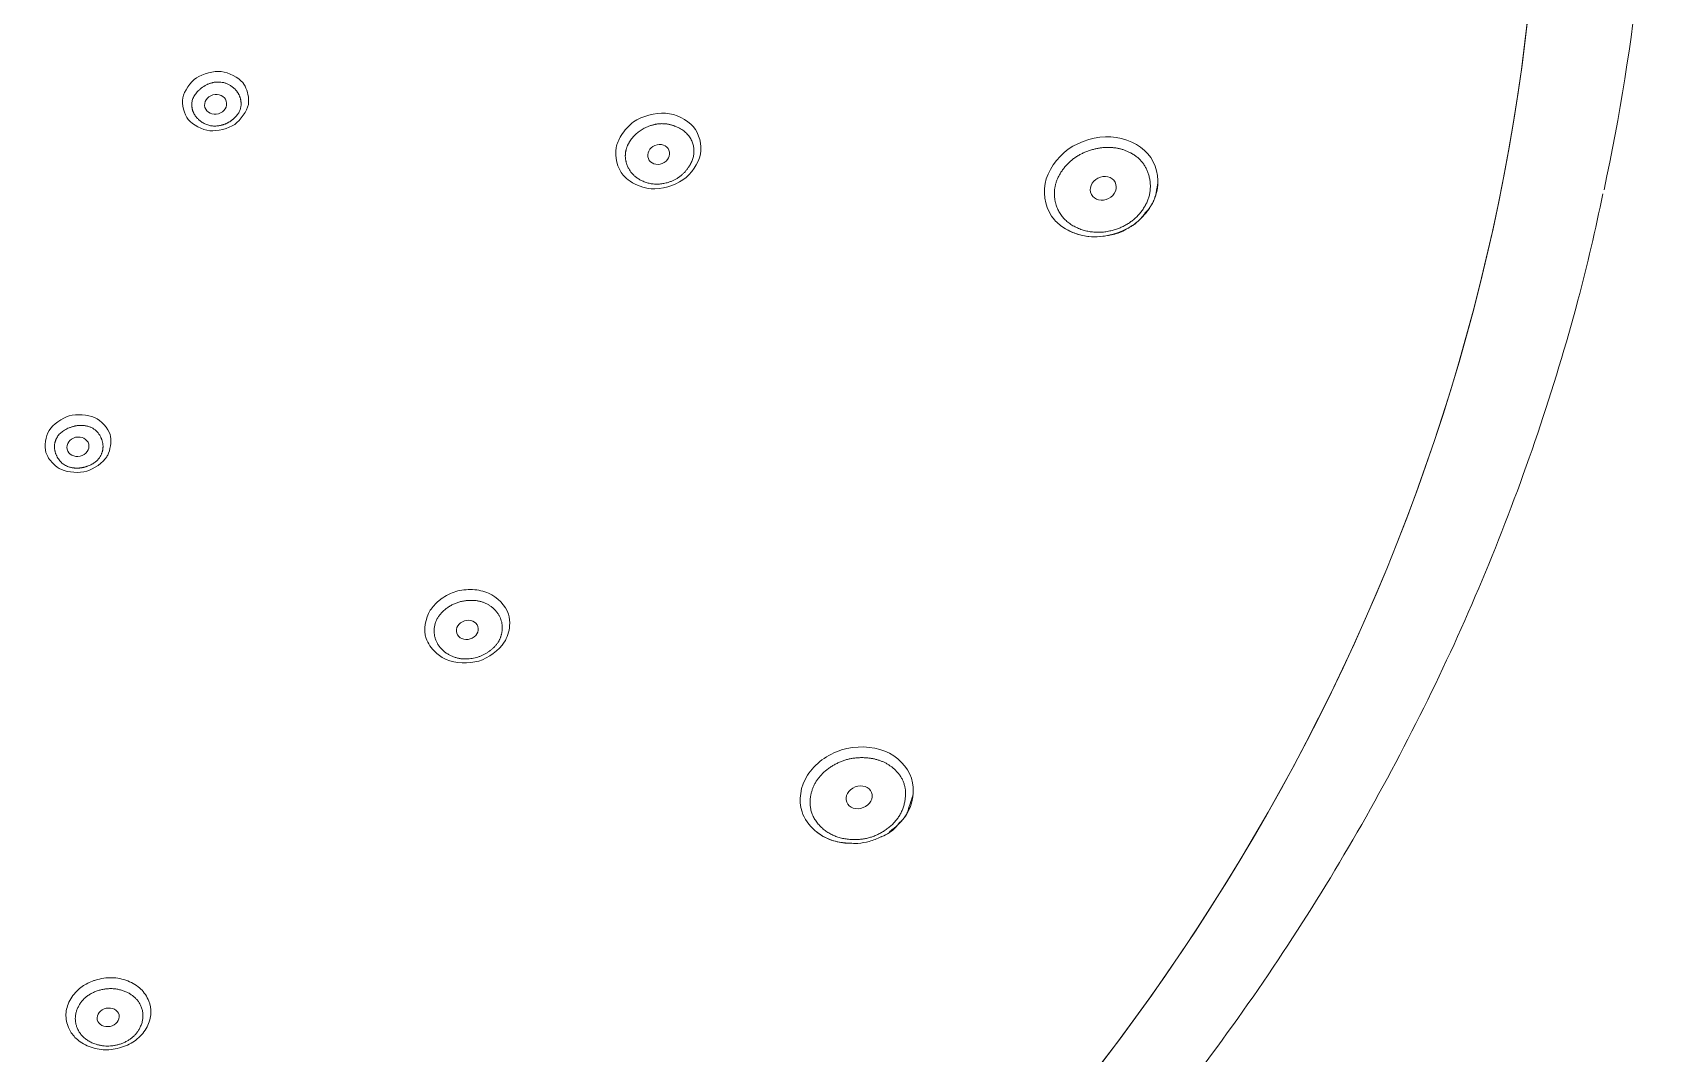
# Model space of a CAD drawing. Header units: millimetres. Extents: x 17284 to 19660, y -6011 to -2651.
# Drawn here: x 18072.47 to 18108.8, y -3892.22 to -3869.53 of the extents above; entities that cross this region are included whole.
import ezdxf

# ---------------------------------------------------------------- set-up
doc = ezdxf.new("R2010")
doc.units = ezdxf.units.MM

msp = doc.modelspace()

# ---------------------------------------------------------------- linework, layer by layer
at = {"linetype": 'Continuous', "lineweight": 18}
for centre, major_axis, start_param, end_param in [((18051.187, -3864.158, 0), (54.792, 0), 4.743974, 10.963989), ((18051.187, -3863.115, 0), (-57.26, 0), 2.949515, 3.334115)]:
    msp.add_ellipse(centre, major_axis=major_axis, ratio=0.906308, start_param=start_param, end_param=end_param, dxfattribs=at)
at = {"linetype": 'Continuous', "lineweight": 13}
msp.add_ellipse((18051.187, -3864.158, 0), major_axis=(54.792, 0), ratio=0.906308, start_param=4.744001, end_param=6.283185, dxfattribs=at)
at = {"linetype": 'Continuous', "lineweight": 18}
for centre, major_axis, ratio in [((18076.537, -3871.124, 0), (0.237, 0.07), 0.888631), ((18086.383, -3872.239, 0), (-0.229, -0.093), 0.877525), ((18096.264, -3872.992, 0), (-0.263, -0.136), 0.863947), ((18073.476, -3878.737, 0), (0.24, 0.057), 0.870383), ((18082.132, -3882.809, 0), (-0.235, -0.075), 0.852258), ((18090.839, -3886.532, 0), (-0.276, -0.108), 0.83166), ((18074.149, -3891.424, 0), (-0.241, -0.052), 0.831661)]:
    msp.add_ellipse(centre, major_axis=major_axis, ratio=ratio, dxfattribs=at)
for points, knots in [([(18077.27, -3871.01, 0), (18077.272, -3871.053, 0), (18077.271, -3871.092, 0), (18077.236, -3871.271, 0), (18077.095, -3871.478, 0), (18076.827, -3871.662, 0), (18076.571, -3871.727, 0), (18076.245, -3871.694, 0), (18076.023, -3871.578, 0), (18075.837, -3871.35, 0), (18075.78, -3871.122, 0), (18075.836, -3870.834, 0), (18075.976, -3870.627, 0), (18076.245, -3870.444, 0), (18076.501, -3870.378, 0), (18076.826, -3870.412, 0), (18077.048, -3870.527, 0), (18077.212, -3870.728, 0), (18077.262, -3870.879, 0), (18077.27, -3871.01, 0)], [0, 0, 0, 0, 0.030415, 0.030415, 0.155415, 0.155415, 0.280415, 0.280415, 0.405415, 0.405415, 0.530415, 0.530415, 0.655415, 0.655415, 0.780415, 0.780415, 0.905415, 0.905415, 1, 1, 1, 1]), ([(18077.103, -3871.09, 0), (18077.102, -3871.083, 0), (18077.101, -3871.068, 0), (18077.098, -3871.046, 0), (18077.095, -3871.025, 0), (18077.09, -3871.004, 0), (18077.085, -3870.983, 0), (18077.078, -3870.963, 0), (18077.071, -3870.943, 0), (18077.062, -3870.924, 0), (18077.053, -3870.905, 0), (18077.043, -3870.886, 0), (18077.031, -3870.868, 0), (18077.019, -3870.85, 0), (18077.006, -3870.832, 0), (18076.992, -3870.815, 0), (18076.977, -3870.798, 0), (18076.961, -3870.782, 0), (18076.944, -3870.766, 0), (18076.914, -3870.74, 0), (18076.871, -3870.708, 0), (18076.811, -3870.674, 0), (18076.749, -3870.649, 0), (18076.684, -3870.634, 0), (18076.617, -3870.627, 0), (18076.562, -3870.628, 0), (18076.52, -3870.633, 0), (18076.492, -3870.637, 0), (18076.464, -3870.643, 0), (18076.437, -3870.65, 0), (18076.411, -3870.658, 0), (18076.384, -3870.667, 0), (18076.358, -3870.678, 0), (18076.333, -3870.69, 0), (18076.308, -3870.703, 0), (18076.284, -3870.717, 0), (18076.259, -3870.732, 0), (18076.236, -3870.749, 0), (18076.212, -3870.767, 0), (18076.19, -3870.786, 0), (18076.161, -3870.812, 0), (18076.128, -3870.846, 0), (18076.094, -3870.887, 0), (18076.065, -3870.929, 0), (18076.042, -3870.972, 0), (18076.025, -3871.017, 0), (18076.013, -3871.062, 0), (18076.007, -3871.107, 0), (18076.007, -3871.146, 0), (18076.009, -3871.176, 0), (18076.012, -3871.198, 0), (18076.016, -3871.219, 0), (18076.02, -3871.24, 0), (18076.026, -3871.261, 0), (18076.034, -3871.282, 0), (18076.042, -3871.302, 0), (18076.051, -3871.322, 0), (18076.061, -3871.341, 0), (18076.073, -3871.36, 0), (18076.085, -3871.379, 0), (18076.099, -3871.397, 0), (18076.114, -3871.415, 0), (18076.13, -3871.433, 0), (18076.146, -3871.45, 0), (18076.164, -3871.467, 0), (18076.189, -3871.488, 0), (18076.22, -3871.512, 0), (18076.259, -3871.538, 0), (18076.299, -3871.559, 0), (18076.34, -3871.577, 0), (18076.383, -3871.59, 0), (18076.426, -3871.6, 0), (18076.47, -3871.606, 0), (18076.515, -3871.608, 0), (18076.553, -3871.606, 0), (18076.581, -3871.603, 0), (18076.601, -3871.601, 0), (18076.62, -3871.598, 0), (18076.639, -3871.594, 0), (18076.658, -3871.59, 0), (18076.677, -3871.585, 0), (18076.695, -3871.58, 0), (18076.713, -3871.575, 0), (18076.731, -3871.568, 0), (18076.749, -3871.562, 0), (18076.766, -3871.554, 0), (18076.783, -3871.547, 0), (18076.8, -3871.538, 0), (18076.817, -3871.529, 0), (18076.834, -3871.52, 0), (18076.85, -3871.51, 0), (18076.866, -3871.5, 0), (18076.882, -3871.489, 0), (18076.898, -3871.477, 0), (18076.913, -3871.465, 0), (18076.928, -3871.453, 0), (18076.949, -3871.434, 0), (18076.975, -3871.409, 0), (18077.004, -3871.377, 0), (18077.029, -3871.345, 0), (18077.051, -3871.311, 0), (18077.068, -3871.276, 0), (18077.083, -3871.241, 0), (18077.093, -3871.204, 0), (18077.1, -3871.167, 0), (18077.103, -3871.129, 0), (18077.103, -3871.103, 0), (18077.103, -3871.09, 0)], [0, 0, 0, 0, 0.007258, 0.014434, 0.021542, 0.028592, 0.035598, 0.042572, 0.049527, 0.056477, 0.063435, 0.070413, 0.077424, 0.084482, 0.091599, 0.098786, 0.106057, 0.113421, 0.120892, 0.128478, 0.15072, 0.171822, 0.192139, 0.212064, 0.232017, 0.252414, 0.260762, 0.269022, 0.277214, 0.28536, 0.293482, 0.301604, 0.309747, 0.317933, 0.326185, 0.334523, 0.342969, 0.351542, 0.360262, 0.369146, 0.378213, 0.39518, 0.411381, 0.426958, 0.442075, 0.45691, 0.471651, 0.486488, 0.501612, 0.508909, 0.516138, 0.523315, 0.530455, 0.537573, 0.544685, 0.551807, 0.558955, 0.566144, 0.573389, 0.580706, 0.588109, 0.595612, 0.603228, 0.61097, 0.618851, 0.626882, 0.641958, 0.656466, 0.6705, 0.684165, 0.697575, 0.710848, 0.724108, 0.737479, 0.751081, 0.756902, 0.762667, 0.76838, 0.774049, 0.779678, 0.785274, 0.790844, 0.796393, 0.801928, 0.807455, 0.812982, 0.818513, 0.824057, 0.829618, 0.835205, 0.840822, 0.846476, 0.852173, 0.857919, 0.86372, 0.869581, 0.875508, 0.888914, 0.901859, 0.914426, 0.926707, 0.938798, 0.950801, 0.962821, 0.974961, 0.987322, 1, 1, 1, 1]), ([(18085.737, -3871.956, 0), (18085.733, -3871.963, 0), (18085.724, -3871.978, 0), (18085.712, -3871.999, 0), (18085.701, -3872.021, 0), (18085.691, -3872.042, 0), (18085.682, -3872.064, 0), (18085.674, -3872.086, 0), (18085.666, -3872.108, 0), (18085.66, -3872.129, 0), (18085.655, -3872.151, 0), (18085.65, -3872.173, 0), (18085.647, -3872.195, 0), (18085.644, -3872.218, 0), (18085.643, -3872.24, 0), (18085.642, -3872.262, 0), (18085.642, -3872.284, 0), (18085.644, -3872.307, 0), (18085.646, -3872.329, 0), (18085.649, -3872.352, 0), (18085.653, -3872.374, 0), (18085.658, -3872.397, 0), (18085.664, -3872.42, 0), (18085.671, -3872.443, 0), (18085.684, -3872.482, 0), (18085.707, -3872.535, 0), (18085.745, -3872.6, 0), (18085.789, -3872.659, 0), (18085.841, -3872.712, 0), (18085.9, -3872.76, 0), (18085.965, -3872.801, 0), (18086.041, -3872.838, 0), (18086.126, -3872.869, 0), (18086.217, -3872.89, 0), (18086.31, -3872.9, 0), (18086.404, -3872.898, 0), (18086.5, -3872.885, 0), (18086.585, -3872.864, 0), (18086.659, -3872.838, 0), (18086.721, -3872.811, 0), (18086.78, -3872.78, 0), (18086.835, -3872.744, 0), (18086.887, -3872.705, 0), (18086.935, -3872.66, 0), (18086.981, -3872.612, 0), (18087.022, -3872.559, 0), (18087.067, -3872.494, 0), (18087.11, -3872.416, 0), (18087.145, -3872.328, 0), (18087.165, -3872.24, 0), (18087.171, -3872.152, 0), (18087.162, -3872.066, 0), (18087.143, -3871.993, 0), (18087.119, -3871.934, 0), (18087.096, -3871.889, 0), (18087.068, -3871.846, 0), (18087.037, -3871.806, 0), (18087.001, -3871.768, 0), (18086.962, -3871.732, 0), (18086.919, -3871.7, 0), (18086.871, -3871.669, 0), (18086.82, -3871.641, 0), (18086.775, -3871.621, 0), (18086.739, -3871.606, 0), (18086.713, -3871.596, 0), (18086.686, -3871.588, 0), (18086.659, -3871.58, 0), (18086.632, -3871.573, 0), (18086.605, -3871.567, 0), (18086.578, -3871.563, 0), (18086.551, -3871.559, 0), (18086.524, -3871.556, 0), (18086.497, -3871.555, 0), (18086.469, -3871.554, 0), (18086.442, -3871.554, 0), (18086.414, -3871.556, 0), (18086.386, -3871.558, 0), (18086.358, -3871.561, 0), (18086.33, -3871.566, 0), (18086.302, -3871.571, 0), (18086.274, -3871.577, 0), (18086.246, -3871.585, 0), (18086.217, -3871.593, 0), (18086.181, -3871.605, 0), (18086.137, -3871.621, 0), (18086.087, -3871.643, 0), (18086.039, -3871.668, 0), (18085.993, -3871.695, 0), (18085.95, -3871.725, 0), (18085.909, -3871.757, 0), (18085.87, -3871.792, 0), (18085.833, -3871.829, 0), (18085.799, -3871.869, 0), (18085.766, -3871.912, 0), (18085.747, -3871.941, 0), (18085.737, -3871.956, 0)], [0, 0, 0, 0, 0.005513, 0.010958, 0.016341, 0.021671, 0.026954, 0.032197, 0.037409, 0.042597, 0.04777, 0.052934, 0.058099, 0.063273, 0.068463, 0.073677, 0.078923, 0.084209, 0.089542, 0.094931, 0.10038, 0.105899, 0.111493, 0.117168, 0.122931, 0.141159, 0.158869, 0.176265, 0.193556, 0.21096, 0.228687, 0.246938, 0.268122, 0.288568, 0.3086, 0.328562, 0.348803, 0.369656, 0.384033, 0.398091, 0.411941, 0.4257, 0.439484, 0.453411, 0.467594, 0.482141, 0.497152, 0.519572, 0.540847, 0.56137, 0.581576, 0.601924, 0.62286, 0.635146, 0.647279, 0.659339, 0.671406, 0.683559, 0.695877, 0.708435, 0.721304, 0.73455, 0.748233, 0.754615, 0.76091, 0.767127, 0.773272, 0.779354, 0.785381, 0.791363, 0.797308, 0.803224, 0.809122, 0.81501, 0.820897, 0.826793, 0.832707, 0.838648, 0.844625, 0.850647, 0.856722, 0.86286, 0.869068, 0.875353, 0.887017, 0.898451, 0.909708, 0.920841, 0.931907, 0.94296, 0.954059, 0.965259, 0.976615, 0.988179, 1, 1, 1, 1]), ([(18097.133, -3873.475, 0), (18097.143, -3873.462, 0), (18097.161, -3873.435, 0), (18097.186, -3873.394, 0), (18097.209, -3873.353, 0), (18097.23, -3873.312, 0), (18097.248, -3873.27, 0), (18097.264, -3873.228, 0), (18097.278, -3873.186, 0), (18097.289, -3873.143, 0), (18097.298, -3873.1, 0), (18097.305, -3873.056, 0), (18097.309, -3873.013, 0), (18097.311, -3872.969, 0), (18097.311, -3872.924, 0), (18097.308, -3872.879, 0), (18097.303, -3872.834, 0), (18097.296, -3872.788, 0), (18097.284, -3872.73, 0), (18097.264, -3872.66, 0), (18097.234, -3872.581, 0), (18097.197, -3872.508, 0), (18097.154, -3872.44, 0), (18097.103, -3872.378, 0), (18097.046, -3872.321, 0), (18096.982, -3872.27, 0), (18096.912, -3872.224, 0), (18096.851, -3872.192, 0), (18096.802, -3872.17, 0), (18096.769, -3872.156, 0), (18096.735, -3872.143, 0), (18096.701, -3872.132, 0), (18096.667, -3872.122, 0), (18096.632, -3872.112, 0), (18096.597, -3872.105, 0), (18096.562, -3872.098, 0), (18096.527, -3872.092, 0), (18096.492, -3872.088, 0), (18096.456, -3872.084, 0), (18096.42, -3872.082, 0), (18096.383, -3872.081, 0), (18096.347, -3872.081, 0), (18096.31, -3872.083, 0), (18096.272, -3872.085, 0), (18096.235, -3872.089, 0), (18096.197, -3872.094, 0), (18096.159, -3872.1, 0), (18096.121, -3872.107, 0), (18096.082, -3872.115, 0), (18096.028, -3872.129, 0), (18095.959, -3872.149, 0), (18095.878, -3872.178, 0), (18095.8, -3872.213, 0), (18095.725, -3872.252, 0), (18095.655, -3872.295, 0), (18095.588, -3872.344, 0), (18095.525, -3872.397, 0), (18095.466, -3872.455, 0), (18095.41, -3872.517, 0), (18095.359, -3872.583, 0), (18095.313, -3872.653, 0), (18095.273, -3872.723, 0), (18095.24, -3872.795, 0), (18095.213, -3872.866, 0), (18095.194, -3872.939, 0), (18095.182, -3873.012, 0), (18095.176, -3873.086, 0), (18095.178, -3873.161, 0), (18095.186, -3873.236, 0), (18095.203, -3873.321, 0), (18095.232, -3873.414, 0), (18095.275, -3873.509, 0), (18095.331, -3873.597, 0), (18095.398, -3873.676, 0), (18095.476, -3873.747, 0), (18095.566, -3873.81, 0), (18095.648, -3873.854, 0), (18095.717, -3873.884, 0), (18095.767, -3873.904, 0), (18095.818, -3873.921, 0), (18095.869, -3873.935, 0), (18095.921, -3873.947, 0), (18095.973, -3873.957, 0), (18096.025, -3873.963, 0), (18096.078, -3873.968, 0), (18096.132, -3873.97, 0), (18096.186, -3873.969, 0), (18096.241, -3873.966, 0), (18096.296, -3873.96, 0), (18096.351, -3873.951, 0), (18096.407, -3873.941, 0), (18096.475, -3873.924, 0), (18096.555, -3873.901, 0), (18096.643, -3873.868, 0), (18096.727, -3873.829, 0), (18096.806, -3873.784, 0), (18096.881, -3873.734, 0), (18096.951, -3873.678, 0), (18097.017, -3873.616, 0), (18097.078, -3873.548, 0), (18097.115, -3873.5, 0), (18097.133, -3873.475, 0)], [0, 0, 0, 0, 0.007473, 0.014841, 0.022121, 0.029329, 0.036484, 0.043605, 0.050709, 0.057816, 0.064945, 0.072113, 0.079341, 0.086644, 0.094041, 0.101549, 0.109182, 0.116957, 0.124887, 0.139651, 0.153951, 0.16789, 0.181578, 0.19513, 0.208667, 0.222307, 0.236169, 0.250364, 0.25626, 0.262094, 0.267874, 0.273604, 0.279291, 0.284942, 0.290561, 0.296157, 0.301736, 0.307304, 0.312868, 0.318434, 0.32401, 0.329602, 0.335216, 0.340859, 0.346538, 0.352259, 0.358027, 0.36385, 0.369732, 0.37568, 0.388844, 0.401658, 0.414193, 0.426527, 0.438741, 0.450918, 0.463142, 0.475497, 0.488063, 0.500917, 0.513786, 0.526316, 0.538592, 0.550702, 0.562737, 0.574794, 0.586964, 0.599339, 0.612006, 0.625046, 0.643419, 0.66126, 0.678802, 0.696291, 0.713974, 0.73209, 0.750863, 0.759685, 0.768364, 0.776916, 0.785361, 0.793719, 0.80201, 0.810255, 0.818474, 0.82669, 0.834922, 0.843194, 0.851525, 0.859935, 0.868446, 0.877076, 0.891387, 0.905285, 0.918871, 0.93225, 0.945536, 0.958842, 0.972282, 0.985967, 1, 1, 1, 1]), ([(18087.311, -3872.229, 0), (18087.311, -3872.231, 0), (18087.311, -3872.233, 0), (18087.271, -3872.435, 0), (18087.11, -3872.674, 0), (18086.738, -3872.935, 0), (18086.441, -3873.018, 0), (18086.056, -3872.988, 0), (18085.886, -3872.925, 0), (18085.752, -3872.836, 0)], [0, 0, 0, 0, 0.003553, 0.003553, 0.374164, 0.374164, 0.744775, 0.744775, 1, 1, 1, 1]), ([(18052.915, -3915.217, 0), (18052.989, -3915.215, 0), (18054.187, -3915.186, 0), (18056.508, -3915.044, 0), (18059.86, -3914.671, 0), (18063.183, -3914.116, 0), (18066.465, -3913.384, 0), (18069.693, -3912.477, 0), (18072.857, -3911.398, 0), (18075.946, -3910.152, 0), (18078.949, -3908.742, 0), (18081.855, -3907.173, 0), (18084.655, -3905.451, 0), (18087.338, -3903.581, 0), (18089.896, -3901.571, 0), (18092.319, -3899.427, 0), (18094.598, -3897.156, 0), (18096.727, -3894.768, 0), (18098.697, -3892.269, 0), (18100.501, -3889.669, 0), (18102.134, -3886.977, 0), (18103.59, -3884.203, 0), (18104.864, -3881.356, 0), (18105.949, -3878.445, 0), (18106.788, -3875.694, 0), (18107.205, -3873.905, 0), (18107.367, -3873.112, 0)], [0, 0, 0, 0, 0.002858, 0.046691, 0.090524, 0.134358, 0.17819, 0.22202, 0.265848, 0.309671, 0.35349, 0.397302, 0.441107, 0.484902, 0.528687, 0.57246, 0.61622, 0.659965, 0.703694, 0.747406, 0.7911, 0.834776, 0.878435, 0.922076, 0.965701, 1, 1, 1, 1]), ([(18096.769, -3873.9, 0), (18096.532, -3874.019, 0), (18096.247, -3874.084, 0), (18095.799, -3874.058, 0), (18095.594, -3873.993, 0), (18095.424, -3873.892, 0)], [0, 0, 0, 0, 0.551686, 0.551686, 1, 1, 1, 1]), ([(18095.425, -3873.889, 0), (18095.506, -3873.94, 0), (18095.67, -3874.016, 0), (18096.017, -3874.091, 0), (18096.379, -3874.052, 0), (18096.662, -3873.973, 0), (18096.758, -3873.908, 0), (18096.77, -3873.9, 0)], [0, 0, 0, 0, 0.209103, 0.402824, 0.758944, 0.971125, 1, 1, 1, 1]), ([(18074, -3878.9, 0), (18074.003, -3878.893, 0), (18074.008, -3878.88, 0), (18074.014, -3878.861, 0), (18074.02, -3878.841, 0), (18074.025, -3878.822, 0), (18074.029, -3878.802, 0), (18074.031, -3878.783, 0), (18074.033, -3878.763, 0), (18074.035, -3878.744, 0), (18074.035, -3878.724, 0), (18074.034, -3878.704, 0), (18074.032, -3878.685, 0), (18074.03, -3878.665, 0), (18074.026, -3878.645, 0), (18074.021, -3878.626, 0), (18074.016, -3878.606, 0), (18074.01, -3878.586, 0), (18074.003, -3878.566, 0), (18073.994, -3878.547, 0), (18073.979, -3878.513, 0), (18073.954, -3878.468, 0), (18073.915, -3878.416, 0), (18073.87, -3878.371, 0), (18073.82, -3878.334, 0), (18073.763, -3878.304, 0), (18073.714, -3878.287, 0), (18073.676, -3878.277, 0), (18073.651, -3878.272, 0), (18073.626, -3878.267, 0), (18073.601, -3878.264, 0), (18073.575, -3878.263, 0), (18073.55, -3878.262, 0), (18073.524, -3878.262, 0), (18073.498, -3878.264, 0), (18073.472, -3878.266, 0), (18073.445, -3878.27, 0), (18073.419, -3878.275, 0), (18073.392, -3878.281, 0), (18073.365, -3878.288, 0), (18073.338, -3878.296, 0), (18073.31, -3878.306, 0), (18073.274, -3878.32, 0), (18073.23, -3878.339, 0), (18073.181, -3878.365, 0), (18073.137, -3878.394, 0), (18073.097, -3878.426, 0), (18073.063, -3878.46, 0), (18073.033, -3878.497, 0), (18073.007, -3878.536, 0), (18072.99, -3878.571, 0), (18072.979, -3878.6, 0), (18072.972, -3878.622, 0), (18072.966, -3878.645, 0), (18072.961, -3878.667, 0), (18072.958, -3878.689, 0), (18072.956, -3878.712, 0), (18072.955, -3878.735, 0), (18072.956, -3878.757, 0), (18072.957, -3878.78, 0), (18072.96, -3878.803, 0), (18072.965, -3878.826, 0), (18072.97, -3878.85, 0), (18072.977, -3878.873, 0), (18072.986, -3878.896, 0), (18072.995, -3878.92, 0), (18073.009, -3878.951, 0), (18073.029, -3878.988, 0), (18073.057, -3879.03, 0), (18073.088, -3879.067, 0), (18073.121, -3879.1, 0), (18073.158, -3879.129, 0), (18073.199, -3879.154, 0), (18073.242, -3879.174, 0), (18073.279, -3879.187, 0), (18073.307, -3879.195, 0), (18073.326, -3879.199, 0), (18073.345, -3879.203, 0), (18073.365, -3879.206, 0), (18073.384, -3879.209, 0), (18073.403, -3879.211, 0), (18073.423, -3879.212, 0), (18073.442, -3879.213, 0), (18073.462, -3879.213, 0), (18073.481, -3879.213, 0), (18073.501, -3879.211, 0), (18073.521, -3879.21, 0), (18073.541, -3879.207, 0), (18073.561, -3879.204, 0), (18073.581, -3879.2, 0), (18073.601, -3879.196, 0), (18073.621, -3879.191, 0), (18073.642, -3879.185, 0), (18073.662, -3879.179, 0), (18073.682, -3879.172, 0), (18073.711, -3879.162, 0), (18073.746, -3879.147, 0), (18073.786, -3879.127, 0), (18073.824, -3879.106, 0), (18073.858, -3879.082, 0), (18073.889, -3879.056, 0), (18073.918, -3879.029, 0), (18073.943, -3878.999, 0), (18073.965, -3878.968, 0), (18073.985, -3878.935, 0), (18073.995, -3878.911, 0), (18074, -3878.9, 0)], [0, 0, 0, 0, 0.006707, 0.013355, 0.019953, 0.026512, 0.033045, 0.039561, 0.046072, 0.052589, 0.059125, 0.065689, 0.072293, 0.078948, 0.085664, 0.092452, 0.099321, 0.106282, 0.113344, 0.120515, 0.127803, 0.15036, 0.171666, 0.192066, 0.211949, 0.231735, 0.251852, 0.259567, 0.267217, 0.274821, 0.282398, 0.289965, 0.297542, 0.305148, 0.312801, 0.320518, 0.328319, 0.336219, 0.344236, 0.352385, 0.360681, 0.369138, 0.377771, 0.394942, 0.411291, 0.426957, 0.442096, 0.456882, 0.471502, 0.48615, 0.501016, 0.50861, 0.516146, 0.523644, 0.531124, 0.538606, 0.546108, 0.553651, 0.561253, 0.568934, 0.576711, 0.584602, 0.592624, 0.600792, 0.609122, 0.617628, 0.626323, 0.643515, 0.659932, 0.675703, 0.690975, 0.705909, 0.720677, 0.735457, 0.750426, 0.756361, 0.762249, 0.768098, 0.773915, 0.779707, 0.785482, 0.791248, 0.797013, 0.802785, 0.808572, 0.81438, 0.820218, 0.826094, 0.832014, 0.837987, 0.844018, 0.850116, 0.856285, 0.862534, 0.868867, 0.875292, 0.889046, 0.902278, 0.915065, 0.927492, 0.939651, 0.951643, 0.963569, 0.975535, 0.987646, 1, 1, 1, 1]), ([(18074.158, -3878.88, 0), (18074.147, -3878.909, 0), (18074.133, -3878.936, 0), (18074.038, -3879.086, 0), (18073.83, -3879.237, 0), (18073.513, -3879.327, 0), (18073.253, -3879.31, 0), (18073.048, -3879.216, 0), (18072.984, -3879.168, 0), (18072.927, -3879.111, 0)], [0, 0, 0, 0, 0.070888, 0.070888, 0.453242, 0.453242, 0.835596, 0.835596, 1, 1, 1, 1]), ([(18081.645, -3882.35, 0), (18081.634, -3882.359, 0), (18081.612, -3882.377, 0), (18081.581, -3882.405, 0), (18081.553, -3882.434, 0), (18081.527, -3882.464, 0), (18081.503, -3882.495, 0), (18081.482, -3882.526, 0), (18081.463, -3882.558, 0), (18081.446, -3882.591, 0), (18081.431, -3882.625, 0), (18081.419, -3882.66, 0), (18081.409, -3882.695, 0), (18081.402, -3882.731, 0), (18081.396, -3882.768, 0), (18081.392, -3882.817, 0), (18081.393, -3882.879, 0), (18081.403, -3882.95, 0), (18081.422, -3883.019, 0), (18081.45, -3883.085, 0), (18081.488, -3883.148, 0), (18081.535, -3883.209, 0), (18081.58, -3883.255, 0), (18081.619, -3883.29, 0), (18081.648, -3883.313, 0), (18081.679, -3883.335, 0), (18081.709, -3883.355, 0), (18081.741, -3883.373, 0), (18081.774, -3883.389, 0), (18081.808, -3883.404, 0), (18081.842, -3883.416, 0), (18081.877, -3883.427, 0), (18081.914, -3883.436, 0), (18081.951, -3883.444, 0), (18081.989, -3883.45, 0), (18082.027, -3883.453, 0), (18082.067, -3883.456, 0), (18082.116, -3883.456, 0), (18082.173, -3883.453, 0), (18082.238, -3883.445, 0), (18082.302, -3883.433, 0), (18082.364, -3883.416, 0), (18082.425, -3883.394, 0), (18082.484, -3883.367, 0), (18082.542, -3883.336, 0), (18082.598, -3883.3, 0), (18082.642, -3883.267, 0), (18082.676, -3883.239, 0), (18082.7, -3883.219, 0), (18082.722, -3883.198, 0), (18082.743, -3883.176, 0), (18082.762, -3883.154, 0), (18082.781, -3883.132, 0), (18082.798, -3883.109, 0), (18082.814, -3883.085, 0), (18082.828, -3883.062, 0), (18082.842, -3883.037, 0), (18082.854, -3883.013, 0), (18082.865, -3882.987, 0), (18082.875, -3882.962, 0), (18082.883, -3882.935, 0), (18082.89, -3882.909, 0), (18082.896, -3882.882, 0), (18082.901, -3882.854, 0), (18082.904, -3882.826, 0), (18082.908, -3882.786, 0), (18082.908, -3882.733, 0), (18082.901, -3882.669, 0), (18082.888, -3882.608, 0), (18082.867, -3882.549, 0), (18082.839, -3882.492, 0), (18082.805, -3882.438, 0), (18082.763, -3882.386, 0), (18082.723, -3882.345, 0), (18082.689, -3882.315, 0), (18082.662, -3882.293, 0), (18082.634, -3882.273, 0), (18082.606, -3882.255, 0), (18082.576, -3882.238, 0), (18082.546, -3882.222, 0), (18082.515, -3882.208, 0), (18082.483, -3882.196, 0), (18082.45, -3882.185, 0), (18082.416, -3882.176, 0), (18082.381, -3882.168, 0), (18082.346, -3882.162, 0), (18082.31, -3882.157, 0), (18082.272, -3882.154, 0), (18082.234, -3882.153, 0), (18082.179, -3882.153, 0), (18082.109, -3882.157, 0), (18082.024, -3882.17, 0), (18081.942, -3882.19, 0), (18081.863, -3882.219, 0), (18081.787, -3882.255, 0), (18081.713, -3882.298, 0), (18081.667, -3882.332, 0), (18081.645, -3882.35, 0)], [0, 0, 0, 0, 0.009202, 0.018203, 0.027033, 0.03572, 0.044298, 0.052797, 0.061253, 0.069698, 0.078168, 0.086697, 0.095317, 0.104061, 0.11296, 0.122043, 0.139921, 0.157459, 0.174882, 0.192419, 0.210294, 0.228718, 0.247885, 0.256839, 0.265622, 0.274252, 0.282753, 0.291145, 0.299453, 0.3077, 0.31591, 0.324109, 0.332321, 0.340572, 0.348884, 0.357283, 0.365792, 0.374432, 0.388486, 0.40224, 0.415792, 0.429246, 0.442709, 0.456286, 0.470079, 0.484188, 0.498704, 0.505529, 0.512246, 0.518867, 0.525404, 0.531868, 0.538273, 0.544633, 0.55096, 0.557269, 0.563572, 0.569885, 0.576221, 0.582594, 0.589016, 0.595501, 0.602063, 0.608713, 0.615462, 0.622323, 0.638244, 0.653803, 0.669146, 0.684426, 0.699794, 0.715403, 0.731396, 0.747907, 0.756117, 0.764196, 0.772162, 0.780034, 0.78783, 0.795572, 0.803278, 0.810971, 0.818669, 0.826395, 0.834167, 0.842008, 0.849935, 0.857968, 0.866125, 0.874423, 0.89295, 0.91092, 0.928541, 0.946035, 0.96363, 0.981548, 1, 1, 1, 1]), ([(18083.071, -3882.718, 0), (18083.06, -3882.848, 0), (18083.019, -3882.98, 0), (18082.841, -3883.26, 0), (18082.602, -3883.436, 0), (18082.164, -3883.567, 0), (18081.863, -3883.554, 0), (18081.578, -3883.432, 0), (18081.498, -3883.377, 0), (18081.428, -3883.313, 0)], [0, 0, 0, 0, 0.19551, 0.19551, 0.528692, 0.528692, 0.861874, 0.861874, 1, 1, 1, 1]), ([(18091.437, -3887.25, 0), (18091.45, -3887.24, 0), (18091.477, -3887.221, 0), (18091.515, -3887.19, 0), (18091.552, -3887.159, 0), (18091.586, -3887.126, 0), (18091.619, -3887.093, 0), (18091.649, -3887.058, 0), (18091.678, -3887.022, 0), (18091.705, -3886.986, 0), (18091.729, -3886.948, 0), (18091.752, -3886.909, 0), (18091.773, -3886.869, 0), (18091.792, -3886.828, 0), (18091.809, -3886.787, 0), (18091.824, -3886.744, 0), (18091.837, -3886.7, 0), (18091.848, -3886.655, 0), (18091.859, -3886.596, 0), (18091.868, -3886.524, 0), (18091.872, -3886.442, 0), (18091.867, -3886.362, 0), (18091.853, -3886.285, 0), (18091.832, -3886.211, 0), (18091.802, -3886.14, 0), (18091.765, -3886.073, 0), (18091.719, -3886.008, 0), (18091.676, -3885.959, 0), (18091.641, -3885.924, 0), (18091.616, -3885.901, 0), (18091.59, -3885.879, 0), (18091.564, -3885.858, 0), (18091.537, -3885.838, 0), (18091.51, -3885.819, 0), (18091.481, -3885.801, 0), (18091.452, -3885.784, 0), (18091.423, -3885.768, 0), (18091.392, -3885.753, 0), (18091.361, -3885.739, 0), (18091.33, -3885.726, 0), (18091.297, -3885.714, 0), (18091.264, -3885.703, 0), (18091.23, -3885.693, 0), (18091.196, -3885.684, 0), (18091.161, -3885.676, 0), (18091.125, -3885.669, 0), (18091.088, -3885.663, 0), (18091.051, -3885.659, 0), (18091.013, -3885.655, 0), (18090.959, -3885.651, 0), (18090.889, -3885.649, 0), (18090.804, -3885.652, 0), (18090.721, -3885.66, 0), (18090.639, -3885.674, 0), (18090.559, -3885.694, 0), (18090.48, -3885.719, 0), (18090.403, -3885.749, 0), (18090.327, -3885.786, 0), (18090.253, -3885.827, 0), (18090.181, -3885.874, 0), (18090.113, -3885.925, 0), (18090.049, -3885.979, 0), (18089.992, -3886.036, 0), (18089.941, -3886.095, 0), (18089.896, -3886.158, 0), (18089.856, -3886.223, 0), (18089.823, -3886.291, 0), (18089.796, -3886.361, 0), (18089.774, -3886.434, 0), (18089.757, -3886.519, 0), (18089.747, -3886.614, 0), (18089.749, -3886.718, 0), (18089.766, -3886.816, 0), (18089.795, -3886.911, 0), (18089.839, -3887.002, 0), (18089.896, -3887.088, 0), (18089.953, -3887.154, 0), (18090.003, -3887.203, 0), (18090.041, -3887.237, 0), (18090.08, -3887.268, 0), (18090.12, -3887.298, 0), (18090.162, -3887.324, 0), (18090.206, -3887.349, 0), (18090.25, -3887.372, 0), (18090.297, -3887.392, 0), (18090.344, -3887.41, 0), (18090.393, -3887.426, 0), (18090.444, -3887.439, 0), (18090.495, -3887.45, 0), (18090.548, -3887.459, 0), (18090.603, -3887.466, 0), (18090.671, -3887.472, 0), (18090.752, -3887.474, 0), (18090.844, -3887.469, 0), (18090.934, -3887.458, 0), (18091.023, -3887.441, 0), (18091.11, -3887.416, 0), (18091.195, -3887.385, 0), (18091.278, -3887.347, 0), (18091.359, -3887.302, 0), (18091.411, -3887.268, 0), (18091.437, -3887.25, 0)], [0, 0, 0, 0, 0.007473, 0.014841, 0.022121, 0.029329, 0.036484, 0.043605, 0.050709, 0.057816, 0.064945, 0.072113, 0.079341, 0.086644, 0.094041, 0.101549, 0.109182, 0.116957, 0.124887, 0.139651, 0.153951, 0.16789, 0.181578, 0.19513, 0.208667, 0.222307, 0.236169, 0.250364, 0.25626, 0.262094, 0.267874, 0.273604, 0.279291, 0.284942, 0.290561, 0.296157, 0.301736, 0.307304, 0.312868, 0.318434, 0.32401, 0.329602, 0.335216, 0.340859, 0.346538, 0.352259, 0.358027, 0.36385, 0.369732, 0.37568, 0.388844, 0.401658, 0.414193, 0.426527, 0.438741, 0.450918, 0.463142, 0.475497, 0.488063, 0.500917, 0.513786, 0.526316, 0.538592, 0.550702, 0.562737, 0.574794, 0.586964, 0.599339, 0.612006, 0.625046, 0.643419, 0.66126, 0.678802, 0.696291, 0.713974, 0.73209, 0.750863, 0.759685, 0.768364, 0.776916, 0.785361, 0.793719, 0.80201, 0.810255, 0.818474, 0.82669, 0.834922, 0.843194, 0.851525, 0.859935, 0.868446, 0.877076, 0.891387, 0.905285, 0.918871, 0.93225, 0.945536, 0.958842, 0.972282, 0.985967, 1, 1, 1, 1]), ([(18090.666, -3887.552, 0), (18090.486, -3887.551, 0), (18090.31, -3887.52, 0), (18090.051, -3887.415, 0), (18089.947, -3887.349, 0), (18089.856, -3887.27, 0)], [0, 0, 0, 0, 0.570473, 0.570473, 1, 1, 1, 1]), ([(18089.865, -3887.277, 0), (18089.963, -3887.359, 0), (18090.164, -3887.476, 0), (18090.456, -3887.552, 0), (18090.624, -3887.555, 0), (18090.677, -3887.553, 0)], [0, 0, 0, 0, 0.443042, 0.827557, 1, 1, 1, 1]), ([(18090.677, -3887.553, 0), (18090.722, -3887.557, 0), (18090.85, -3887.56, 0), (18091.072, -3887.516, 0), (18091.238, -3887.454, 0), (18091.322, -3887.412, 0)], [0, 0, 0, 0, 0.204664, 0.586018, 1, 1, 1, 1]), ([(18091.337, -3887.407, 0), (18091.339, -3887.406, 0), (18091.453, -3887.363, 0), (18091.604, -3887.261, 0), (18091.707, -3887.135, 0), (18091.735, -3887.094, 0)], [0, 0, 0, 0, 0.014213, 0.707763, 1, 1, 1, 1]), ([(18073.885, -3890.844, 0), (18073.871, -3890.849, 0), (18073.845, -3890.86, 0), (18073.806, -3890.878, 0), (18073.769, -3890.897, 0), (18073.734, -3890.917, 0), (18073.7, -3890.939, 0), (18073.669, -3890.963, 0), (18073.638, -3890.988, 0), (18073.61, -3891.015, 0), (18073.584, -3891.043, 0), (18073.559, -3891.072, 0), (18073.536, -3891.103, 0), (18073.514, -3891.136, 0), (18073.495, -3891.17, 0), (18073.471, -3891.217, 0), (18073.447, -3891.275, 0), (18073.428, -3891.346, 0), (18073.418, -3891.417, 0), (18073.418, -3891.487, 0), (18073.428, -3891.557, 0), (18073.447, -3891.627, 0), (18073.471, -3891.685, 0), (18073.496, -3891.733, 0), (18073.519, -3891.769, 0), (18073.544, -3891.803, 0), (18073.572, -3891.836, 0), (18073.602, -3891.866, 0), (18073.634, -3891.895, 0), (18073.669, -3891.921, 0), (18073.706, -3891.945, 0), (18073.746, -3891.967, 0), (18073.788, -3891.988, 0), (18073.832, -3892.006, 0), (18073.886, -3892.025, 0), (18073.95, -3892.042, 0), (18074.021, -3892.055, 0), (18074.094, -3892.063, 0), (18074.166, -3892.064, 0), (18074.238, -3892.058, 0), (18074.31, -3892.047, 0), (18074.383, -3892.029, 0), (18074.443, -3892.009, 0), (18074.491, -3891.99, 0), (18074.527, -3891.974, 0), (18074.561, -3891.956, 0), (18074.594, -3891.937, 0), (18074.626, -3891.917, 0), (18074.656, -3891.895, 0), (18074.685, -3891.873, 0), (18074.712, -3891.848, 0), (18074.738, -3891.823, 0), (18074.762, -3891.796, 0), (18074.785, -3891.768, 0), (18074.806, -3891.739, 0), (18074.826, -3891.708, 0), (18074.845, -3891.676, 0), (18074.87, -3891.627, 0), (18074.897, -3891.56, 0), (18074.917, -3891.477, 0), (18074.925, -3891.394, 0), (18074.919, -3891.313, 0), (18074.9, -3891.232, 0), (18074.87, -3891.157, 0), (18074.832, -3891.089, 0), (18074.788, -3891.03, 0), (18074.737, -3890.977, 0), (18074.679, -3890.93, 0), (18074.614, -3890.889, 0), (18074.542, -3890.854, 0), (18074.464, -3890.826, 0), (18074.383, -3890.804, 0), (18074.3, -3890.79, 0), (18074.217, -3890.784, 0), (18074.134, -3890.787, 0), (18074.05, -3890.797, 0), (18073.967, -3890.816, 0), (18073.912, -3890.834, 0), (18073.885, -3890.844, 0)], [0, 0, 0, 0, 0.009161, 0.018145, 0.026981, 0.035701, 0.044336, 0.052921, 0.061489, 0.070075, 0.078713, 0.087435, 0.096275, 0.105264, 0.114431, 0.123804, 0.142121, 0.159933, 0.177459, 0.194925, 0.212563, 0.230596, 0.249233, 0.260043, 0.270647, 0.281087, 0.291407, 0.301652, 0.311867, 0.3221, 0.332396, 0.342801, 0.353358, 0.364111, 0.375098, 0.391367, 0.407139, 0.422555, 0.437765, 0.452926, 0.468194, 0.483725, 0.499666, 0.50814, 0.516471, 0.524682, 0.532799, 0.540848, 0.548856, 0.55685, 0.564857, 0.572904, 0.581019, 0.589227, 0.597554, 0.606023, 0.614659, 0.623482, 0.64503, 0.665843, 0.686273, 0.70669, 0.727467, 0.748956, 0.767309, 0.785154, 0.802709, 0.820203, 0.837868, 0.855929, 0.874596, 0.893229, 0.911248, 0.928868, 0.946319, 0.963837, 0.981657, 1, 1, 1, 1]), ([(18075.098, -3891.319, 0), (18075.098, -3891.337, 0), (18075.097, -3891.354, 0), (18075.086, -3891.468, 0), (18075.05, -3891.574, 0), (18074.932, -3891.774, 0), (18074.851, -3891.863, 0), (18074.679, -3891.994, 0), (18074.566, -3892.052, 0), (18074.322, -3892.129, 0), (18074.193, -3892.148, 0), (18073.967, -3892.143, 0), (18073.84, -3892.118, 0), (18073.612, -3892.028, 0), (18073.509, -3891.965, 0), (18073.373, -3891.834, 0), (18073.319, -3891.76, 0), (18073.28, -3891.678, 0)], [0, 0, 0, 0, 0.024804, 0.024804, 0.167672, 0.167672, 0.310539, 0.310539, 0.453407, 0.453407, 0.596274, 0.596274, 0.739141, 0.739141, 0.882009, 0.882009, 1, 1, 1, 1])]:
    msp.add_open_spline(points, degree=3, knots=knots, dxfattribs=at)
at = {"linetype": 'Continuous', "lineweight": 13}
for points, knots in [([(18085.549, -3871.819, 0), (18085.621, -3871.701, 0), (18085.719, -3871.591, 0), (18086.014, -3871.385, 0), (18086.311, -3871.303, 0), (18086.763, -3871.339, 0), (18087.019, -3871.463, 0), (18087.284, -3871.776, 0), (18087.348, -3872.029, 0), (18087.311, -3872.229, 0)], [0, 0, 0, 0, 0.160965, 0.160965, 0.44154, 0.44154, 0.722115, 0.722115, 1, 1, 1, 1]), ([(18085.752, -3872.836, 0), (18085.691, -3872.795, 0), (18085.638, -3872.749, 0), (18085.464, -3872.543, 0), (18085.4, -3872.288, 0), (18085.456, -3872, 0), (18085.495, -3871.907, 0), (18085.549, -3871.819, 0)], [0, 0, 0, 0, 0.179157, 0.179157, 0.754661, 0.754661, 1, 1, 1, 1]), ([(18095.424, -3873.892, 0), (18095.33, -3873.835, 0), (18095.246, -3873.767, 0), (18094.998, -3873.481, 0), (18094.916, -3873.165, 0), (18095.025, -3872.61, 0), (18095.226, -3872.31, 0), (18095.748, -3871.937, 0), (18096.119, -3871.828, 0), (18096.752, -3871.864, 0), (18097.073, -3872.014, 0), (18097.437, -3872.435, 0), (18097.518, -3872.754, 0), (18097.434, -3873.184, 0), (18097.357, -3873.347, 0), (18097.249, -3873.493, 0)], [0, 0, 0, 0, 0.060544, 0.060544, 0.229471, 0.229471, 0.398397, 0.398397, 0.567323, 0.567323, 0.73625, 0.73625, 0.905176, 0.905176, 1, 1, 1, 1]), ([(18097.249, -3873.493, 0), (18097.165, -3873.608, 0), (18097.062, -3873.712, 0), (18096.892, -3873.832, 0), (18096.833, -3873.868, 0), (18096.769, -3873.9, 0)], [0, 0, 0, 0, 0.67578, 0.67578, 1, 1, 1, 1]), ([(18072.927, -3879.111, 0), (18072.851, -3879.035, 0), (18072.789, -3878.944, 0), (18072.723, -3878.731, 0), (18072.758, -3878.499, 0), (18072.919, -3878.247, 0), (18073.127, -3878.095, 0), (18073.444, -3878.005, 0), (18073.704, -3878.022, 0), (18073.99, -3878.153, 0), (18074.15, -3878.33, 0), (18074.226, -3878.576, 0), (18074.209, -3878.75, 0), (18074.158, -3878.88, 0)], [0, 0, 0, 0, 0.105864, 0.105864, 0.291577, 0.291577, 0.477291, 0.477291, 0.663004, 0.663004, 0.848718, 0.848718, 1, 1, 1, 1]), ([(18081.499, -3882.161, 0), (18081.516, -3882.148, 0), (18081.533, -3882.134, 0), (18081.653, -3882.046, 0), (18081.769, -3881.989, 0), (18081.989, -3881.923, 0), (18082.12, -3881.907, 0), (18082.375, -3881.919, 0), (18082.501, -3881.947, 0), (18082.799, -3882.076, 0), (18082.984, -3882.271, 0), (18083.07, -3882.537, 0), (18083.078, -3882.627, 0), (18083.071, -3882.718, 0)], [0, 0, 0, 0, 0.028976, 0.028976, 0.195636, 0.195636, 0.362296, 0.362296, 0.528956, 0.528956, 0.862276, 0.862276, 1, 1, 1, 1]), ([(18081.428, -3883.313, 0), (18081.329, -3883.221, 0), (18081.251, -3883.108, 0), (18081.155, -3882.81, 0), (18081.195, -3882.551, 0), (18081.355, -3882.3, 0), (18081.42, -3882.227, 0), (18081.499, -3882.161, 0)], [0, 0, 0, 0, 0.292936, 0.292936, 0.793311, 0.793311, 1, 1, 1, 1]), ([(18089.857, -3887.27, 0), (18089.723, -3887.153, 0), (18089.619, -3887.008, 0), (18089.486, -3886.603, 0), (18089.534, -3886.282, 0), (18089.845, -3885.793, 0), (18090.142, -3885.573, 0), (18090.756, -3885.382, 0), (18091.132, -3885.392, 0), (18091.689, -3885.618, 0), (18091.92, -3885.857, 0), (18092.086, -3886.362, 0), (18092.037, -3886.686, 0), (18091.796, -3887.064, 0), (18091.663, -3887.194, 0), (18091.51, -3887.298, 0)], [0, 0, 0, 0, 0.096968, 0.096968, 0.259345, 0.259345, 0.421722, 0.421722, 0.584099, 0.584099, 0.746476, 0.746476, 0.908853, 0.908853, 1, 1, 1, 1]), ([(18073.28, -3891.678, 0), (18073.272, -3891.661, 0), (18073.264, -3891.643, 0), (18073.218, -3891.523, 0), (18073.203, -3891.414, 0), (18073.222, -3891.219, 0), (18073.259, -3891.113, 0), (18073.376, -3890.916, 0), (18073.457, -3890.825, 0), (18073.615, -3890.705, 0), (18073.704, -3890.657, 0), (18073.802, -3890.62, 0)], [0, 0, 0, 0, 0.043528, 0.043528, 0.293512, 0.293512, 0.543496, 0.543496, 0.793479, 0.793479, 1, 1, 1, 1]), ([(18073.802, -3890.62, 0), (18073.822, -3890.612, 0), (18073.843, -3890.604, 0), (18073.987, -3890.559, 0), (18074.116, -3890.54, 0), (18074.343, -3890.546, 0), (18074.469, -3890.571, 0), (18074.697, -3890.66, 0), (18074.8, -3890.725, 0), (18074.948, -3890.866, 0), (18075.012, -3890.961, 0), (18075.083, -3891.147, 0), (18075.099, -3891.236, 0), (18075.098, -3891.319, 0)], [0, 0, 0, 0, 0.034772, 0.034772, 0.234763, 0.234763, 0.434754, 0.434754, 0.634746, 0.634746, 0.834737, 0.834737, 1, 1, 1, 1])]:
    msp.add_open_spline(points, degree=3, knots=knots, dxfattribs=at)
at = {"linetype": 'Continuous', "lineweight": 18}
for points, degree in [([(18097.201, -3873.53, 0), (18097.362, -3873.379, 0), (18097.416, -3873.179, 0)], 2), ([(18097.416, -3873.179, 0), (18097.431, -3873.154, 0), (18097.433, -3873.127, 0)], 2), ([(18097.433, -3873.127, 0), (18097.473, -3872.902, 0)], 1), ([(18096.77, -3873.9, 0), (18097.044, -3873.773, 0), (18097.201, -3873.53, 0)], 2), ([(18091.941, -3886.766, 0), (18092.037, -3886.479, 0)], 1), ([(18091.735, -3887.094, 0), (18091.906, -3886.955, 0), (18091.941, -3886.766, 0)], 2), ([(18091.322, -3887.412, 0), (18091.337, -3887.407, 0)], 1)]:
    msp.add_open_spline(points, degree=degree, dxfattribs=at)

doc.saveas('drawing.dxf')
